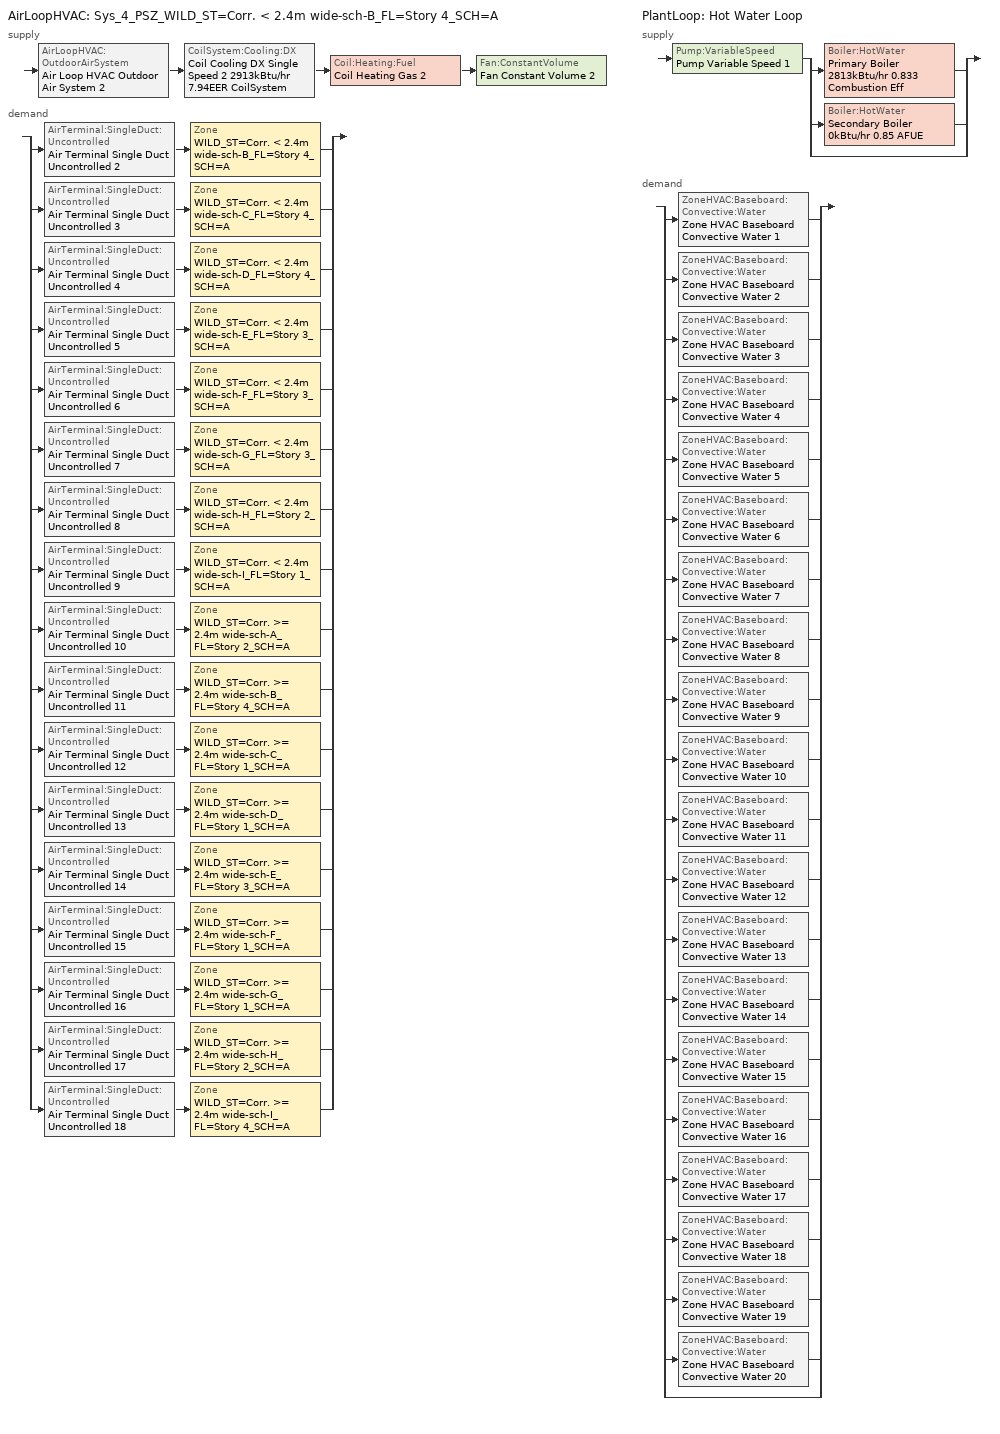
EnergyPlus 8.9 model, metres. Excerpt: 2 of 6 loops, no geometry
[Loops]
AirLoopHVAC 'Sys_4_PSZ_WILD_ST=Corr. < 2.4m wide-sch-B_FL=Story 4_SCH=A'
 supply: AirLoopHVAC:OutdoorAirSystem 'Air Loop HVAC Outdoor Air System 2' > CoilSystem:Cooling:DX 'Coil Cooling DX Single Speed 2 2913kBtu/hr 7.94EER CoilSystem' > Coil:Heating:Fuel 'Coil Heating Gas 2' > Fan:ConstantVolume 'Fan Constant Volume 2'
 demand: split
  | AirTerminal:SingleDuct:Uncontrolled 'Air Terminal Single Duct Uncontrolled 2' > Zone 'WILD_ST=Corr. < 2.4m wide-sch-B_FL=Story 4_SCH=A'
  | AirTerminal:SingleDuct:Uncontrolled 'Air Terminal Single Duct Uncontrolled 3' > Zone 'WILD_ST=Corr. < 2.4m wide-sch-C_FL=Story 4_SCH=A'
  | AirTerminal:SingleDuct:Uncontrolled 'Air Terminal Single Duct Uncontrolled 4' > Zone 'WILD_ST=Corr. < 2.4m wide-sch-D_FL=Story 4_SCH=A'
  | AirTerminal:SingleDuct:Uncontrolled 'Air Terminal Single Duct Uncontrolled 5' > Zone 'WILD_ST=Corr. < 2.4m wide-sch-E_FL=Story 3_SCH=A'
  | AirTerminal:SingleDuct:Uncontrolled 'Air Terminal Single Duct Uncontrolled 6' > Zone 'WILD_ST=Corr. < 2.4m wide-sch-F_FL=Story 3_SCH=A'
  | AirTerminal:SingleDuct:Uncontrolled 'Air Terminal Single Duct Uncontrolled 7' > Zone 'WILD_ST=Corr. < 2.4m wide-sch-G_FL=Story 3_SCH=A'
  | AirTerminal:SingleDuct:Uncontrolled 'Air Terminal Single Duct Uncontrolled 8' > Zone 'WILD_ST=Corr. < 2.4m wide-sch-H_FL=Story 2_SCH=A'
  | AirTerminal:SingleDuct:Uncontrolled 'Air Terminal Single Duct Uncontrolled 9' > Zone 'WILD_ST=Corr. < 2.4m wide-sch-I_FL=Story 1_SCH=A'
  | AirTerminal:SingleDuct:Uncontrolled 'Air Terminal Single Duct Uncontrolled 10' > Zone 'WILD_ST=Corr. >= 2.4m wide-sch-A_FL=Story 2_SCH=A'
  | AirTerminal:SingleDuct:Uncontrolled 'Air Terminal Single Duct Uncontrolled 11' > Zone 'WILD_ST=Corr. >= 2.4m wide-sch-B_FL=Story 4_SCH=A'
  | AirTerminal:SingleDuct:Uncontrolled 'Air Terminal Single Duct Uncontrolled 12' > Zone 'WILD_ST=Corr. >= 2.4m wide-sch-C_FL=Story 1_SCH=A'
  | AirTerminal:SingleDuct:Uncontrolled 'Air Terminal Single Duct Uncontrolled 13' > Zone 'WILD_ST=Corr. >= 2.4m wide-sch-D_FL=Story 1_SCH=A'
  | AirTerminal:SingleDuct:Uncontrolled 'Air Terminal Single Duct Uncontrolled 14' > Zone 'WILD_ST=Corr. >= 2.4m wide-sch-E_FL=Story 3_SCH=A'
  | AirTerminal:SingleDuct:Uncontrolled 'Air Terminal Single Duct Uncontrolled 15' > Zone 'WILD_ST=Corr. >= 2.4m wide-sch-F_FL=Story 1_SCH=A'
  | AirTerminal:SingleDuct:Uncontrolled 'Air Terminal Single Duct Uncontrolled 16' > Zone 'WILD_ST=Corr. >= 2.4m wide-sch-G_FL=Story 1_SCH=A'
  | AirTerminal:SingleDuct:Uncontrolled 'Air Terminal Single Duct Uncontrolled 17' > Zone 'WILD_ST=Corr. >= 2.4m wide-sch-H_FL=Story 2_SCH=A'
  | AirTerminal:SingleDuct:Uncontrolled 'Air Terminal Single Duct Uncontrolled 18' > Zone 'WILD_ST=Corr. >= 2.4m wide-sch-I_FL=Story 4_SCH=A'
PlantLoop 'Hot Water Loop'
 supply: Pump:VariableSpeed 'Pump Variable Speed 1' > split
  | Boiler:HotWater 'Primary Boiler 2813kBtu/hr 0.833 Combustion Eff'
  | Boiler:HotWater 'Secondary Boiler 0kBtu/hr 0.85 AFUE'
  | bypass
 demand: split
  | ZoneHVAC:Baseboard:Convective:Water 'Zone HVAC Baseboard Convective Water 1'
  | ZoneHVAC:Baseboard:Convective:Water 'Zone HVAC Baseboard Convective Water 2'
  | ZoneHVAC:Baseboard:Convective:Water 'Zone HVAC Baseboard Convective Water 3'
  | ZoneHVAC:Baseboard:Convective:Water 'Zone HVAC Baseboard Convective Water 4'
  | ZoneHVAC:Baseboard:Convective:Water 'Zone HVAC Baseboard Convective Water 5'
  | ZoneHVAC:Baseboard:Convective:Water 'Zone HVAC Baseboard Convective Water 6'
  | ZoneHVAC:Baseboard:Convective:Water 'Zone HVAC Baseboard Convective Water 7'
  | ZoneHVAC:Baseboard:Convective:Water 'Zone HVAC Baseboard Convective Water 8'
  | ZoneHVAC:Baseboard:Convective:Water 'Zone HVAC Baseboard Convective Water 9'
  | ZoneHVAC:Baseboard:Convective:Water 'Zone HVAC Baseboard Convective Water 10'
  | ZoneHVAC:Baseboard:Convective:Water 'Zone HVAC Baseboard Convective Water 11'
  | ZoneHVAC:Baseboard:Convective:Water 'Zone HVAC Baseboard Convective Water 12'
  | ZoneHVAC:Baseboard:Convective:Water 'Zone HVAC Baseboard Convective Water 13'
  | ZoneHVAC:Baseboard:Convective:Water 'Zone HVAC Baseboard Convective Water 14'
  | ZoneHVAC:Baseboard:Convective:Water 'Zone HVAC Baseboard Convective Water 15'
  | ZoneHVAC:Baseboard:Convective:Water 'Zone HVAC Baseboard Convective Water 16'
  | ZoneHVAC:Baseboard:Convective:Water 'Zone HVAC Baseboard Convective Water 17'
  | ZoneHVAC:Baseboard:Convective:Water 'Zone HVAC Baseboard Convective Water 18'
  | ZoneHVAC:Baseboard:Convective:Water 'Zone HVAC Baseboard Convective Water 19'
  | ZoneHVAC:Baseboard:Convective:Water 'Zone HVAC Baseboard Convective Water 20'
  | bypass
[ZoneControl:Thermostat] Control Object Type 1=ThermostatSetpoint:DualSetpoint
Name | Zone or ZoneList | Control Type Schedule | Control Name 1
WILD_ST=Corr. < 2.4m wide-sch-B_FL=Story 4_SCH=A Thermostat | WILD_ST=Corr. < 2.4m wide-sch-B_FL=Story 4_SCH=A | WILD_ST=Corr. < 2.4m wide-sch-B_FL=Story 4_SCH=A Thermostat Schedule | Space Function Corr. < 2.4m wide-sch-A Thermostat 1
WILD_ST=Corr. < 2.4m wide-sch-C_FL=Story 4_SCH=A Thermostat | WILD_ST=Corr. < 2.4m wide-sch-C_FL=Story 4_SCH=A | WILD_ST=Corr. < 2.4m wide-sch-C_FL=Story 4_SCH=A Thermostat Schedule | Space Function Corr. < 2.4m wide-sch-A Thermostat 2
WILD_ST=Corr. < 2.4m wide-sch-D_FL=Story 4_SCH=A Thermostat | WILD_ST=Corr. < 2.4m wide-sch-D_FL=Story 4_SCH=A | WILD_ST=Corr. < 2.4m wide-sch-D_FL=Story 4_SCH=A Thermostat Schedule | Space Function Corr. < 2.4m wide-sch-A Thermostat 3
WILD_ST=Corr. < 2.4m wide-sch-E_FL=Story 3_SCH=A Thermostat | WILD_ST=Corr. < 2.4m wide-sch-E_FL=Story 3_SCH=A | WILD_ST=Corr. < 2.4m wide-sch-E_FL=Story 3_SCH=A Thermostat Schedule | Space Function Corr. < 2.4m wide-sch-A Thermostat 4
WILD_ST=Corr. < 2.4m wide-sch-F_FL=Story 3_SCH=A Thermostat | WILD_ST=Corr. < 2.4m wide-sch-F_FL=Story 3_SCH=A | WILD_ST=Corr. < 2.4m wide-sch-F_FL=Story 3_SCH=A Thermostat Schedule | Space Function Corr. < 2.4m wide-sch-A Thermostat 5
WILD_ST=Corr. < 2.4m wide-sch-G_FL=Story 3_SCH=A Thermostat | WILD_ST=Corr. < 2.4m wide-sch-G_FL=Story 3_SCH=A | WILD_ST=Corr. < 2.4m wide-sch-G_FL=Story 3_SCH=A Thermostat Schedule | Space Function Corr. < 2.4m wide-sch-A Thermostat 6
WILD_ST=Corr. < 2.4m wide-sch-H_FL=Story 2_SCH=A Thermostat | WILD_ST=Corr. < 2.4m wide-sch-H_FL=Story 2_SCH=A | WILD_ST=Corr. < 2.4m wide-sch-H_FL=Story 2_SCH=A Thermostat Schedule | Space Function Corr. < 2.4m wide-sch-A Thermostat 7
WILD_ST=Corr. < 2.4m wide-sch-I_FL=Story 1_SCH=A Thermostat | WILD_ST=Corr. < 2.4m wide-sch-I_FL=Story 1_SCH=A | WILD_ST=Corr. < 2.4m wide-sch-I_FL=Story 1_SCH=A Thermostat Schedule | Space Function Corr. < 2.4m wide-sch-A Thermostat 8
WILD_ST=Corr. >= 2.4m wide-sch-A_FL=Story 2_SCH=A Thermostat | WILD_ST=Corr. >= 2.4m wide-sch-A_FL=Story 2_SCH=A | WILD_ST=Corr. >= 2.4m wide-sch-A_FL=Story 2_SCH=A Thermostat Schedule | Space Function Corr. >= 2.4m wide-sch-A Thermostat 3
WILD_ST=Corr. >= 2.4m wide-sch-B_FL=Story 4_SCH=A Thermostat | WILD_ST=Corr. >= 2.4m wide-sch-B_FL=Story 4_SCH=A | WILD_ST=Corr. >= 2.4m wide-sch-B_FL=Story 4_SCH=A Thermostat Schedule | Space Function Corr. >= 2.4m wide-sch-A Thermostat 4
WILD_ST=Corr. >= 2.4m wide-sch-C_FL=Story 1_SCH=A Thermostat | WILD_ST=Corr. >= 2.4m wide-sch-C_FL=Story 1_SCH=A | WILD_ST=Corr. >= 2.4m wide-sch-C_FL=Story 1_SCH=A Thermostat Schedule | Space Function Corr. >= 2.4m wide-sch-A Thermostat 5
WILD_ST=Corr. >= 2.4m wide-sch-D_FL=Story 1_SCH=A Thermostat | WILD_ST=Corr. >= 2.4m wide-sch-D_FL=Story 1_SCH=A | WILD_ST=Corr. >= 2.4m wide-sch-D_FL=Story 1_SCH=A Thermostat Schedule | Space Function Corr. >= 2.4m wide-sch-A Thermostat 6
WILD_ST=Corr. >= 2.4m wide-sch-E_FL=Story 3_SCH=A Thermostat | WILD_ST=Corr. >= 2.4m wide-sch-E_FL=Story 3_SCH=A | WILD_ST=Corr. >= 2.4m wide-sch-E_FL=Story 3_SCH=A Thermostat Schedule | Space Function Corr. >= 2.4m wide-sch-A Thermostat 7
WILD_ST=Corr. >= 2.4m wide-sch-F_FL=Story 1_SCH=A Thermostat | WILD_ST=Corr. >= 2.4m wide-sch-F_FL=Story 1_SCH=A | WILD_ST=Corr. >= 2.4m wide-sch-F_FL=Story 1_SCH=A Thermostat Schedule | Space Function Corr. >= 2.4m wide-sch-A Thermostat 8
WILD_ST=Corr. >= 2.4m wide-sch-G_FL=Story 1_SCH=A Thermostat | WILD_ST=Corr. >= 2.4m wide-sch-G_FL=Story 1_SCH=A | WILD_ST=Corr. >= 2.4m wide-sch-G_FL=Story 1_SCH=A Thermostat Schedule | Space Function Corr. >= 2.4m wide-sch-A Thermostat 9
WILD_ST=Corr. >= 2.4m wide-sch-H_FL=Story 2_SCH=A Thermostat | WILD_ST=Corr. >= 2.4m wide-sch-H_FL=Story 2_SCH=A | WILD_ST=Corr. >= 2.4m wide-sch-H_FL=Story 2_SCH=A Thermostat Schedule | Space Function Corr. >= 2.4m wide-sch-A Thermostat 10
WILD_ST=Corr. >= 2.4m wide-sch-I_FL=Story 4_SCH=A Thermostat | WILD_ST=Corr. >= 2.4m wide-sch-I_FL=Story 4_SCH=A | WILD_ST=Corr. >= 2.4m wide-sch-I_FL=Story 4_SCH=A Thermostat Schedule | Space Function Corr. >= 2.4m wide-sch-A Thermostat 11
[ThermostatSetpoint:DualSetpoint] Heating Setpoint Temperature Schedule=NECB-A-Thermostat Setpoint-Heating; Cooling Setpoint Temperature Schedule=NECB-A-Thermostat Setpoint-Cooling
Space Function Corr. < 2.4m wide-sch-A Thermostat 1; Space Function Corr. < 2.4m wide-sch-A Thermostat 2; Space Function Corr. < 2.4m wide-sch-A Thermostat 3; Space Function Corr. < 2.4m wide-sch-A Thermostat 4; Space Function Corr. < 2.4m wide-sch-A Thermostat 5; Space Function Corr. < 2.4m wide-sch-A Thermostat 6; Space Function Corr. < 2.4m wide-sch-A Thermostat 7; Space Function Corr. < 2.4m wide-sch-A Thermostat 8; Space Function Corr. >= 2.4m wide-sch-A Thermostat 3; Space Function Corr. >= 2.4m wide-sch-A Thermostat 4; Space Function Corr. >= 2.4m wide-sch-A Thermostat 5; Space Function Corr. >= 2.4m wide-sch-A Thermostat 6; Space Function Corr. >= 2.4m wide-sch-A Thermostat 7; Space Function Corr. >= 2.4m wide-sch-A Thermostat 8; Space Function Corr. >= 2.4m wide-sch-A Thermostat 9; Space Function Corr. >= 2.4m wide-sch-A Thermostat 10; Space Function Corr. >= 2.4m wide-sch-A Thermostat 11
[AirTerminal:SingleDuct:Uncontrolled] Availability Schedule=Always On Discrete; Maximum Air Flow Rate {m3/s}=AutoSize
Air Terminal Single Duct Uncontrolled 2; Air Terminal Single Duct Uncontrolled 3; Air Terminal Single Duct Uncontrolled 4; Air Terminal Single Duct Uncontrolled 5; Air Terminal Single Duct Uncontrolled 6; Air Terminal Single Duct Uncontrolled 7; Air Terminal Single Duct Uncontrolled 8; Air Terminal Single Duct Uncontrolled 9; Air Terminal Single Duct Uncontrolled 10; Air Terminal Single Duct Uncontrolled 11; Air Terminal Single Duct Uncontrolled 12; Air Terminal Single Duct Uncontrolled 13; Air Terminal Single Duct Uncontrolled 14; Air Terminal Single Duct Uncontrolled 15; Air Terminal Single Duct Uncontrolled 16; Air Terminal Single Duct Uncontrolled 17; Air Terminal Single Duct Uncontrolled 18
[ZoneHVAC:Baseboard:Convective:Water] Availability Schedule=Always On Discrete; Heating Design Capacity Method=HeatingDesignCapacity; Heating Design Capacity {W}=Autosize; Heating Design Capacity Per Floor Area {W/m2}=0; Fraction of Autosized Heating Design Capacity=0.8; U-Factor Times Area Value {W/K}=Autosize; Maximum Water Flow Rate {m3/s}=Autosize; Convergence Tolerance=0.001
Zone HVAC Baseboard Convective Water 19; Zone HVAC Baseboard Convective Water 20; Zone HVAC Baseboard Convective Water 1; Zone HVAC Baseboard Convective Water 2; Zone HVAC Baseboard Convective Water 3; Zone HVAC Baseboard Convective Water 4; Zone HVAC Baseboard Convective Water 5; Zone HVAC Baseboard Convective Water 6; Zone HVAC Baseboard Convective Water 7; Zone HVAC Baseboard Convective Water 8; Zone HVAC Baseboard Convective Water 9; Zone HVAC Baseboard Convective Water 10; Zone HVAC Baseboard Convective Water 11; Zone HVAC Baseboard Convective Water 12; Zone HVAC Baseboard Convective Water 13; Zone HVAC Baseboard Convective Water 14; Zone HVAC Baseboard Convective Water 15; Zone HVAC Baseboard Convective Water 16; Zone HVAC Baseboard Convective Water 17; Zone HVAC Baseboard Convective Water 18
[Zone equipment]
WILD_ST=Corr. < 2.4m wide-sch-B_FL=Story 4_SCH=A: Air Terminal Single Duct Uncontrolled 2, Zone HVAC Baseboard Convective Water 2
WILD_ST=Corr. < 2.4m wide-sch-C_FL=Story 4_SCH=A: Air Terminal Single Duct Uncontrolled 3, Zone HVAC Baseboard Convective Water 3
WILD_ST=Corr. < 2.4m wide-sch-D_FL=Story 4_SCH=A: Air Terminal Single Duct Uncontrolled 4, Zone HVAC Baseboard Convective Water 4
WILD_ST=Corr. < 2.4m wide-sch-E_FL=Story 3_SCH=A: Air Terminal Single Duct Uncontrolled 5, Zone HVAC Baseboard Convective Water 5
WILD_ST=Corr. < 2.4m wide-sch-F_FL=Story 3_SCH=A: Air Terminal Single Duct Uncontrolled 6, Zone HVAC Baseboard Convective Water 6
WILD_ST=Corr. < 2.4m wide-sch-G_FL=Story 3_SCH=A: Air Terminal Single Duct Uncontrolled 7, Zone HVAC Baseboard Convective Water 7
WILD_ST=Corr. < 2.4m wide-sch-H_FL=Story 2_SCH=A: Air Terminal Single Duct Uncontrolled 8, Zone HVAC Baseboard Convective Water 8
WILD_ST=Corr. < 2.4m wide-sch-I_FL=Story 1_SCH=A: Air Terminal Single Duct Uncontrolled 9, Zone HVAC Baseboard Convective Water 9
WILD_ST=Corr. >= 2.4m wide-sch-A_FL=Story 2_SCH=A: Air Terminal Single Duct Uncontrolled 10, Zone HVAC Baseboard Convective Water 10
WILD_ST=Corr. >= 2.4m wide-sch-B_FL=Story 4_SCH=A: Air Terminal Single Duct Uncontrolled 11, Zone HVAC Baseboard Convective Water 11
WILD_ST=Corr. >= 2.4m wide-sch-C_FL=Story 1_SCH=A: Air Terminal Single Duct Uncontrolled 12, Zone HVAC Baseboard Convective Water 12
WILD_ST=Corr. >= 2.4m wide-sch-D_FL=Story 1_SCH=A: Air Terminal Single Duct Uncontrolled 13, Zone HVAC Baseboard Convective Water 13
WILD_ST=Corr. >= 2.4m wide-sch-E_FL=Story 3_SCH=A: Air Terminal Single Duct Uncontrolled 14, Zone HVAC Baseboard Convective Water 14
WILD_ST=Corr. >= 2.4m wide-sch-F_FL=Story 1_SCH=A: Air Terminal Single Duct Uncontrolled 15, Zone HVAC Baseboard Convective Water 15
WILD_ST=Corr. >= 2.4m wide-sch-G_FL=Story 1_SCH=A: Air Terminal Single Duct Uncontrolled 16, Zone HVAC Baseboard Convective Water 16
WILD_ST=Corr. >= 2.4m wide-sch-H_FL=Story 2_SCH=A: Air Terminal Single Duct Uncontrolled 17, Zone HVAC Baseboard Convective Water 17
WILD_ST=Corr. >= 2.4m wide-sch-I_FL=Story 4_SCH=A: Air Terminal Single Duct Uncontrolled 18, Zone HVAC Baseboard Convective Water 18
[Sizing:Zone] Zone Cooling Design Supply Air Temperature Input Method=SupplyAirTemperature; Zone Cooling Design Supply Air Temperature {C}=13; Zone Cooling Design Supply Air Temperature Difference {deltaC}=11.11; Zone Heating Design Supply Air Temperature Input Method=SupplyAirTemperature; Zone Heating Design Supply Air Temperature {C}=43; Zone Heating Design Supply Air Temperature Difference {deltaC}=11.11; Zone Cooling Design Supply Air Humidity Ratio {kgWater/kgDryAir}=0.0085; Zone Heating Design Supply Air Humidity Ratio {kgWater/kgDryAir}=0.008; Zone Heating Sizing Factor=1.3; Zone Cooling Sizing Factor=1.1; Cooling Design Air Flow Method=DesignDay; Cooling Design Air Flow Rate {m3/s}=0; Cooling Minimum Air Flow per Zone Floor Area {m3/s-m2}=0.000762; Cooling Minimum Air Flow {m3/s}=0; Cooling Minimum Air Flow Fraction=0; Heating Design Air Flow Method=DesignDay; Heating Design Air Flow Rate {m3/s}=0; Heating Maximum Air Flow per Zone Floor Area {m3/s-m2}=0.002032; Heating Maximum Air Flow {m3/s}=0.141576; Heating Maximum Air Flow Fraction=0.3; Account for Dedicated Outdoor Air System=No
Name | Design Specification Outdoor Air Object | Design Specification Zone Air Distribution Object
WILD_ST=Corr. < 2.4m wide-sch-B_FL=Story 4_SCH=A | Space Function Corr. < 2.4m wide-sch-A Ventilation | WILD_ST=Corr. < 2.4m wide-sch-B_FL=Story 4_SCH=A Design Spec Zone Air Dist
WILD_ST=Corr. < 2.4m wide-sch-C_FL=Story 4_SCH=A | Space Function Corr. < 2.4m wide-sch-A Ventilation | WILD_ST=Corr. < 2.4m wide-sch-C_FL=Story 4_SCH=A Design Spec Zone Air Dist
WILD_ST=Corr. < 2.4m wide-sch-D_FL=Story 4_SCH=A | Space Function Corr. < 2.4m wide-sch-A Ventilation | WILD_ST=Corr. < 2.4m wide-sch-D_FL=Story 4_SCH=A Design Spec Zone Air Dist
WILD_ST=Corr. < 2.4m wide-sch-E_FL=Story 3_SCH=A | Space Function Corr. < 2.4m wide-sch-A Ventilation | WILD_ST=Corr. < 2.4m wide-sch-E_FL=Story 3_SCH=A Design Spec Zone Air Dist
WILD_ST=Corr. < 2.4m wide-sch-F_FL=Story 3_SCH=A | Space Function Corr. < 2.4m wide-sch-A Ventilation | WILD_ST=Corr. < 2.4m wide-sch-F_FL=Story 3_SCH=A Design Spec Zone Air Dist
WILD_ST=Corr. < 2.4m wide-sch-G_FL=Story 3_SCH=A | Space Function Corr. < 2.4m wide-sch-A Ventilation | WILD_ST=Corr. < 2.4m wide-sch-G_FL=Story 3_SCH=A Design Spec Zone Air Dist
WILD_ST=Corr. < 2.4m wide-sch-H_FL=Story 2_SCH=A | Space Function Corr. < 2.4m wide-sch-A Ventilation | WILD_ST=Corr. < 2.4m wide-sch-H_FL=Story 2_SCH=A Design Spec Zone Air Dist
WILD_ST=Corr. < 2.4m wide-sch-I_FL=Story 1_SCH=A | Space Function Corr. < 2.4m wide-sch-A Ventilation | WILD_ST=Corr. < 2.4m wide-sch-I_FL=Story 1_SCH=A Design Spec Zone Air Dist
WILD_ST=Corr. >= 2.4m wide-sch-A_FL=Story 2_SCH=A | Space Function Corr. >= 2.4m wide-sch-A Ventilation | WILD_ST=Corr. >= 2.4m wide-sch-A_FL=Story 2_SCH=A Design Spec Zone Air Dist
WILD_ST=Corr. >= 2.4m wide-sch-B_FL=Story 4_SCH=A | Space Function Corr. >= 2.4m wide-sch-A Ventilation | WILD_ST=Corr. >= 2.4m wide-sch-B_FL=Story 4_SCH=A Design Spec Zone Air Dist
WILD_ST=Corr. >= 2.4m wide-sch-C_FL=Story 1_SCH=A | Space Function Corr. >= 2.4m wide-sch-A Ventilation | WILD_ST=Corr. >= 2.4m wide-sch-C_FL=Story 1_SCH=A Design Spec Zone Air Dist
WILD_ST=Corr. >= 2.4m wide-sch-D_FL=Story 1_SCH=A | Space Function Corr. >= 2.4m wide-sch-A Ventilation | WILD_ST=Corr. >= 2.4m wide-sch-D_FL=Story 1_SCH=A Design Spec Zone Air Dist
WILD_ST=Corr. >= 2.4m wide-sch-E_FL=Story 3_SCH=A | Space Function Corr. >= 2.4m wide-sch-A Ventilation | WILD_ST=Corr. >= 2.4m wide-sch-E_FL=Story 3_SCH=A Design Spec Zone Air Dist
WILD_ST=Corr. >= 2.4m wide-sch-F_FL=Story 1_SCH=A | Space Function Corr. >= 2.4m wide-sch-A Ventilation | WILD_ST=Corr. >= 2.4m wide-sch-F_FL=Story 1_SCH=A Design Spec Zone Air Dist
WILD_ST=Corr. >= 2.4m wide-sch-G_FL=Story 1_SCH=A | Space Function Corr. >= 2.4m wide-sch-A Ventilation | WILD_ST=Corr. >= 2.4m wide-sch-G_FL=Story 1_SCH=A Design Spec Zone Air Dist
WILD_ST=Corr. >= 2.4m wide-sch-H_FL=Story 2_SCH=A | Space Function Corr. >= 2.4m wide-sch-A Ventilation | WILD_ST=Corr. >= 2.4m wide-sch-H_FL=Story 2_SCH=A Design Spec Zone Air Dist
WILD_ST=Corr. >= 2.4m wide-sch-I_FL=Story 4_SCH=A | Space Function Corr. >= 2.4m wide-sch-A Ventilation | WILD_ST=Corr. >= 2.4m wide-sch-I_FL=Story 4_SCH=A Design Spec Zone Air Dist
[DesignSpecification:ZoneAirDistribution] Zone Air Distribution Effectiveness in Cooling Mode=1; Zone Air Distribution Effectiveness in Heating Mode=1
WILD_ST=Corr. < 2.4m wide-sch-B_FL=Story 4_SCH=A Design Spec Zone Air Dist; WILD_ST=Corr. < 2.4m wide-sch-C_FL=Story 4_SCH=A Design Spec Zone Air Dist; WILD_ST=Corr. < 2.4m wide-sch-D_FL=Story 4_SCH=A Design Spec Zone Air Dist; WILD_ST=Corr. < 2.4m wide-sch-E_FL=Story 3_SCH=A Design Spec Zone Air Dist; WILD_ST=Corr. < 2.4m wide-sch-F_FL=Story 3_SCH=A Design Spec Zone Air Dist; WILD_ST=Corr. < 2.4m wide-sch-G_FL=Story 3_SCH=A Design Spec Zone Air Dist; WILD_ST=Corr. < 2.4m wide-sch-H_FL=Story 2_SCH=A Design Spec Zone Air Dist; WILD_ST=Corr. < 2.4m wide-sch-I_FL=Story 1_SCH=A Design Spec Zone Air Dist; WILD_ST=Corr. >= 2.4m wide-sch-A_FL=Story 2_SCH=A Design Spec Zone Air Dist; WILD_ST=Corr. >= 2.4m wide-sch-B_FL=Story 4_SCH=A Design Spec Zone Air Dist; WILD_ST=Corr. >= 2.4m wide-sch-C_FL=Story 1_SCH=A Design Spec Zone Air Dist; WILD_ST=Corr. >= 2.4m wide-sch-D_FL=Story 1_SCH=A Design Spec Zone Air Dist; WILD_ST=Corr. >= 2.4m wide-sch-E_FL=Story 3_SCH=A Design Spec Zone Air Dist; WILD_ST=Corr. >= 2.4m wide-sch-F_FL=Story 1_SCH=A Design Spec Zone Air Dist; WILD_ST=Corr. >= 2.4m wide-sch-G_FL=Story 1_SCH=A Design Spec Zone Air Dist; WILD_ST=Corr. >= 2.4m wide-sch-H_FL=Story 2_SCH=A Design Spec Zone Air Dist; WILD_ST=Corr. >= 2.4m wide-sch-I_FL=Story 4_SCH=A Design Spec Zone Air Dist
[Controller:MechanicalVentilation]
Controller Mechanical Ventilation 2: Availability Schedule=Sys_4_PSZ_WILD_ST=Corr. < 2.4m wide-sch-B_FL=Story 4_SCH=A Occ Sch; Demand Controlled Ventilation=No; System Outdoor Air Method=ZoneSum; Zone Name 1=WILD_ST=Corr. < 2.4m wide-sch-B_FL=Story 4_SCH=A; Design Specification Outdoor Air Object Name 1=Space Function Corr. < 2.4m wide-sch-A Ventilation; Design Specification Zone Air Distribution Object Name 1=WILD_ST=Corr. < 2.4m wide-sch-B_FL=Story 4_SCH=A Design Spec Zone Air Dist; Zone Name 2=WILD_ST=Corr. < 2.4m wide-sch-C_FL=Story 4_SCH=A; Design Specification Outdoor Air Object Name 2=Space Function Corr. < 2.4m wide-sch-A Ventilation; Design Specification Zone Air Distribution Object Name 2=WILD_ST=Corr. < 2.4m wide-sch-C_FL=Story 4_SCH=A Design Spec Zone Air Dist; Zone Name 3=WILD_ST=Corr. < 2.4m wide-sch-D_FL=Story 4_SCH=A; Design Specification Outdoor Air Object Name 3=Space Function Corr. < 2.4m wide-sch-A Ventilation; Design Specification Zone Air Distribution Object Name 3=WILD_ST=Corr. < 2.4m wide-sch-D_FL=Story 4_SCH=A Design Spec Zone Air Dist; Zone Name 4=WILD_ST=Corr. < 2.4m wide-sch-E_FL=Story 3_SCH=A; Design Specification Outdoor Air Object Name 4=Space Function Corr. < 2.4m wide-sch-A Ventilation; Design Specification Zone Air Distribution Object Name 4=WILD_ST=Corr. < 2.4m wide-sch-E_FL=Story 3_SCH=A Design Spec Zone Air Dist; Zone Name 5=WILD_ST=Corr. < 2.4m wide-sch-F_FL=Story 3_SCH=A; Design Specification Outdoor Air Object Name 5=Space Function Corr. < 2.4m wide-sch-A Ventilation; Design Specification Zone Air Distribution Object Name 5=WILD_ST=Corr. < 2.4m wide-sch-F_FL=Story 3_SCH=A Design Spec Zone Air Dist; Zone Name 6=WILD_ST=Corr. < 2.4m wide-sch-G_FL=Story 3_SCH=A; Design Specification Outdoor Air Object Name 6=Space Function Corr. < 2.4m wide-sch-A Ventilation; Design Specification Zone Air Distribution Object Name 6=WILD_ST=Corr. < 2.4m wide-sch-G_FL=Story 3_SCH=A Design Spec Zone Air Dist; Zone Name 7=WILD_ST=Corr. < 2.4m wide-sch-H_FL=Story 2_SCH=A; Design Specification Outdoor Air Object Name 7=Space Function Corr. < 2.4m wide-sch-A Ventilation; Design Specification Zone Air Distribution Object Name 7=WILD_ST=Corr. < 2.4m wide-sch-H_FL=Story 2_SCH=A Design Spec Zone Air Dist; Zone Name 8=WILD_ST=Corr. < 2.4m wide-sch-I_FL=Story 1_SCH=A; Design Specification Outdoor Air Object Name 8=Space Function Corr. < 2.4m wide-sch-A Ventilation; Design Specification Zone Air Distribution Object Name 8=WILD_ST=Corr. < 2.4m wide-sch-I_FL=Story 1_SCH=A Design Spec Zone Air Dist; Zone Name 9=WILD_ST=Corr. >= 2.4m wide-sch-A_FL=Story 2_SCH=A; Design Specification Outdoor Air Object Name 9=Space Function Corr. >= 2.4m wide-sch-A Ventilation; Design Specification Zone Air Distribution Object Name 9=WILD_ST=Corr. >= 2.4m wide-sch-A_FL=Story 2_SCH=A Design Spec Zone Air Dist; Zone Name 10=WILD_ST=Corr. >= 2.4m wide-sch-B_FL=Story 4_SCH=A; Design Specification Outdoor Air Object Name 10=Space Function Corr. >= 2.4m wide-sch-A Ventilation; Design Specification Zone Air Distribution Object Name 10=WILD_ST=Corr. >= 2.4m wide-sch-B_FL=Story 4_SCH=A Design Spec Zone Air Dist; Zone Name 11=WILD_ST=Corr. >= 2.4m wide-sch-C_FL=Story 1_SCH=A; Design Specification Outdoor Air Object Name 11=Space Function Corr. >= 2.4m wide-sch-A Ventilation; Design Specification Zone Air Distribution Object Name 11=WILD_ST=Corr. >= 2.4m wide-sch-C_FL=Story 1_SCH=A Design Spec Zone Air Dist; Zone Name 12=WILD_ST=Corr. >= 2.4m wide-sch-D_FL=Story 1_SCH=A; Design Specification Outdoor Air Object Name 12=Space Function Corr. >= 2.4m wide-sch-A Ventilation; Design Specification Zone Air Distribution Object Name 12=WILD_ST=Corr. >= 2.4m wide-sch-D_FL=Story 1_SCH=A Design Spec Zone Air Dist; Zone Name 13=WILD_ST=Corr. >= 2.4m wide-sch-E_FL=Story 3_SCH=A; Design Specification Outdoor Air Object Name 13=Space Function Corr. >= 2.4m wide-sch-A Ventilation; Design Specification Zone Air Distribution Object Name 13=WILD_ST=Corr. >= 2.4m wide-sch-E_FL=Story 3_SCH=A Design Spec Zone Air Dist; Zone Name 14=WILD_ST=Corr. >= 2.4m wide-sch-F_FL=Story 1_SCH=A; Design Specification Outdoor Air Object Name 14=Space Function Corr. >= 2.4m wide-sch-A Ventilation; Design Specification Zone Air Distribution Object Name 14=WILD_ST=Corr. >= 2.4m wide-sch-F_FL=Story 1_SCH=A Design Spec Zone Air Dist; Zone Name 15=WILD_ST=Corr. >= 2.4m wide-sch-G_FL=Story 1_SCH=A; Design Specification Outdoor Air Object Name 15=Space Function Corr. >= 2.4m wide-sch-A Ventilation; Design Specification Zone Air Distribution Object Name 15=WILD_ST=Corr. >= 2.4m wide-sch-G_FL=Story 1_SCH=A Design Spec Zone Air Dist; Zone Name 16=WILD_ST=Corr. >= 2.4m wide-sch-H_FL=Story 2_SCH=A; Design Specification Outdoor Air Object Name 16=Space Function Corr. >= 2.4m wide-sch-A Ventilation; Design Specification Zone Air Distribution Object Name 16=WILD_ST=Corr. >= 2.4m wide-sch-H_FL=Story 2_SCH=A Design Spec Zone Air Dist; Zone Name 17=WILD_ST=Corr. >= 2.4m wide-sch-I_FL=Story 4_SCH=A; Design Specification Outdoor Air Object Name 17=Space Function Corr. >= 2.4m wide-sch-A Ventilation; Design Specification Zone Air Distribution Object Name 17=WILD_ST=Corr. >= 2.4m wide-sch-I_FL=Story 4_SCH=A Design Spec Zone Air Dist
[DesignSpecification:OutdoorAir] Outdoor Air Method=Sum; Outdoor Air Flow per Person {m3/s-person}=0; Outdoor Air Flow per Zone Floor Area {m3/s-m2}=0.0003048; Outdoor Air Flow per Zone {m3/s}=0; Outdoor Air Flow Air Changes per Hour {1/hr}=0
Space Function Corr. < 2.4m wide-sch-A Ventilation; Space Function Corr. >= 2.4m wide-sch-A Ventilation
[AirLoopHVAC]
Sys_4_PSZ_WILD_ST=Corr. < 2.4m wide-sch-B_FL=Story 4_SCH=A: Design Supply Air Flow Rate {m3/s}=AutoSize
[Sizing:System]
Sys_4_PSZ_WILD_ST=Corr. < 2.4m wide-sch-B_FL=Story 4_SCH=A: Type of Load to Size On=Sensible; Design Outdoor Air Flow Rate {m3/s}=Autosize; Central Heating Maximum System Air Flow Ratio=1; Preheat Design Temperature {C}=7; Preheat Design Humidity Ratio {kgWater/kgDryAir}=0.008; Precool Design Temperature {C}=13; Precool Design Humidity Ratio {kgWater/kgDryAir}=0.008; Central Cooling Design Supply Air Temperature {C}=13; Central Heating Design Supply Air Temperature {C}=43; Type of Zone Sum to Use=NonCoincident; 100% Outdoor Air in Cooling=No; 100% Outdoor Air in Heating=No; Central Cooling Design Supply Air Humidity Ratio {kgWater/kgDryAir}=0.0085; Central Heating Design Supply Air Humidity Ratio {kgWater/kgDryAir}=0.008; Cooling Supply Air Flow Rate Method=DesignDay; Cooling Supply Air Flow Rate {m3/s}=0; Cooling Supply Air Flow Rate Per Floor Area {m3/s-m2}=0.00996765; Cooling Fraction of Autosized Cooling Supply Air Flow Rate=1; Cooling Supply Air Flow Rate Per Unit Cooling Capacity {m3/s-W}=3.94755e-05; Heating Supply Air Flow Rate Method=DesignDay; Heating Supply Air Flow Rate {m3/s}=0; Heating Supply Air Flow Rate Per Floor Area {m3/s-m2}=0.00996765; Heating Fraction of Autosized Heating Supply Air Flow Rate=1; Heating Fraction of Autosized Cooling Supply Air Flow Rate=1; Heating Supply Air Flow Rate Per Unit Heating Capacity {m3/s-W}=3.15882e-05; System Outdoor Air Method=ZoneSum; Zone Maximum Outdoor Air Fraction=1; Cooling Design Capacity Method=CoolingDesignCapacity; Cooling Design Capacity {W}=Autosize; Cooling Design Capacity Per Floor Area {W/m2}=234.7; Fraction of Autosized Cooling Design Capacity=1; Heating Design Capacity Method=HeatingDesignCapacity; Heating Design Capacity {W}=Autosize; Heating Design Capacity Per Floor Area {W/m2}=157; Fraction of Autosized Heating Design Capacity=1; Central Cooling Capacity Control Method=OnOff
[Controller:OutdoorAir]
Controller Outdoor Air 2: Minimum Outdoor Air Flow Rate {m3/s}=Autosize; Maximum Outdoor Air Flow Rate {m3/s}=Autosize; Economizer Control Type=DifferentialEnthalpy; Economizer Control Action Type=ModulateFlow; Lockout Type=NoLockout; Minimum Limit Type=FixedMinimum; Minimum Outdoor Air Schedule=Sys_4_PSZ_WILD_ST=Corr. < 2.4m wide-sch-B_FL=Story 4_SCH=A Occ Sch; Mechanical Ventilation Controller=Controller Mechanical Ventilation 2; High Humidity Control=No; Control High Indoor Humidity Based on Outdoor Humidity Ratio=Yes; Heat Recovery Bypass Control Type=BypassWhenOAFlowGreaterThanMinimum
[SetpointManager:MixedAir] Control Variable=Temperature
Node 53 OS Default SPM; Node 51 OS Default SPM; Node 50 OS Default SPM
[CoilSystem:Cooling:DX]
Coil Cooling DX Single Speed 2 2913kBtu/hr 7.94EER CoilSystem: Availability Schedule=Always On Discrete; Cooling Coil=Coil Cooling DX Single Speed 2 2913kBtu/hr 7.94EER
[Coil:Cooling:DX:SingleSpeed]
Coil Cooling DX Single Speed 2 2913kBtu/hr 7.94EER: Availability Schedule=Always On Discrete; Gross Rated Total Cooling Capacity {W}=Autosize; Gross Rated Sensible Heat Ratio=Autosize; Gross Rated Cooling COP {W/W}=4.49708; Rated Air Flow Rate {m3/s}=Autosize; Rated Evaporator Fan Power Per Volume Flow Rate {W/(m3/s)}=773.3; Total Cooling Capacity Function of Temperature Curve=DXCOOL-NECB2011-REF-CAPFT; Total Cooling Capacity Function of Flow Fraction Curve=DXCOOL-NECB2011-REF-CAPFFLOW; Energy Input Ratio Function of Temperature Curve=DXCOOL-NECB2011-REF-COOLEIRFT; Energy Input Ratio Function of Flow Fraction Curve=DXCOOL-NECB2011-REF-COOLEIRFFLOW; Part Load Fraction Correlation Curve=DXCOOL-NECB2011-REF-COOLPLFFPLR; Condenser Type=AirCooled; Evaporative Condenser Effectiveness=0; Evaporative Condenser Air Flow Rate {m3/s}=Autosize; Evaporative Condenser Pump Rated Power Consumption {W}=Autosize; Crankcase Heater Capacity {W}=0; Maximum Outdoor Dry-Bulb Temperature for Crankcase Heater Operation {C}=0; Basin Heater Capacity {W/K}=0; Basin Heater Setpoint Temperature {C}=10
[Coil:Heating:Fuel]
Coil Heating Gas 2: Availability Schedule=Always On Discrete; Fuel Type=NaturalGas; Burner Efficiency=0.81; Nominal Capacity {W}=AutoSize; Parasitic Electric Load {W}=0; Part Load Fraction Correlation Curve=FURNACE-EFFPLR-NECB2011; Parasitic Fuel Load {W}=0
[Fan:ConstantVolume]
Fan Constant Volume 2: Availability Schedule=Sys_4_PSZ_WILD_ST=Corr. < 2.4m wide-sch-B_FL=Story 4_SCH=A Occ Sch; Fan Total Efficiency=0.39975; Pressure Rise {Pa}=640; Maximum Flow Rate {m3/s}=AutoSize; Motor Efficiency=0.615; Motor In Airstream Fraction=1
[SetpointManager:SingleZone:Reheat]
Setpoint Manager Single Zone Reheat 2: Control Variable=Temperature; Minimum Supply Air Temperature {C}=13; Maximum Supply Air Temperature {C}=43; Control Zone=WILD_ST=Corr. < 2.4m wide-sch-B_FL=Story 4_SCH=A
[HeatExchanger:AirToAir:SensibleAndLatent]
Sys_4_PSZ_WILD_ST=Corr. < 2.4m wide-sch-B_FL=Story 4_SCH=A ERV: Availability Schedule=Always On Discrete; Nominal Supply Air Flow Rate {m3/s}=Autosize; Sensible Effectiveness at 100% Heating Air Flow=0.5; Latent Effectiveness at 100% Heating Air Flow=0.5; Sensible Effectiveness at 75% Heating Air Flow=0.5; Latent Effectiveness at 75% Heating Air Flow=0.5; Sensible Effectiveness at 100% Cooling Air Flow=0.5; Latent Effectiveness at 100% Cooling Air Flow=0.5; Sensible Effectiveness at 75% Cooling Air Flow=0.5; Latent Effectiveness at 75% Cooling Air Flow=0.5; Nominal Electric Power {W}=7430.92; Supply Air Outlet Temperature Control=Yes; Heat Exchanger Type=Rotary; Frost Control Type=ExhaustOnly; Threshold Temperature {C}=-23.3; Initial Defrost Time Fraction=0.167; Rate of Defrost Time Fraction Increase {1/K}=1.44; Economizer Lockout=Yes
[SetpointManager:OutdoorAirPretreat]
Setpoint Manager Outdoor Air Pretreat 3: Control Variable=Temperature; Minimum Setpoint Temperature {C}=-99; Maximum Setpoint Temperature {C}=99; Minimum Setpoint Humidity Ratio {kgWater/kgDryAir}=1e-05; Maximum Setpoint Humidity Ratio {kgWater/kgDryAir}=1
[PlantLoop]
Hot Water Loop: Fluid Type=Water; Plant Equipment Operation Scheme=Hot Water Loop Operation Schemes; Maximum Loop Temperature {C}=100; Minimum Loop Temperature {C}=0; Maximum Loop Flow Rate {m3/s}=Autosize; Minimum Loop Flow Rate {m3/s}=0; Plant Loop Volume {m3}=Autocalculate; Load Distribution Scheme=Optimal; Plant Loop Demand Calculation Scheme=SingleSetpoint
[Sizing:Plant]
Hot Water Loop: Loop Type=Heating; Design Loop Exit Temperature {C}=82; Loop Design Temperature Difference {deltaC}=16; Sizing Option=NonCoincident; Zone Timesteps in Averaging Window=1; Coincident Sizing Factor Mode=None
[Pump:VariableSpeed]
Pump Variable Speed 1: Design Maximum Flow Rate {m3/s}=Autosize; Design Pump Head {Pa}=179352; Design Power Consumption {W}=Autosize; Motor Efficiency=0.895; Fraction of Motor Inefficiencies to Fluid Stream=0; Coefficient 1 of the Part Load Performance Curve=0; Coefficient 2 of the Part Load Performance Curve=1; Coefficient 3 of the Part Load Performance Curve=0; Coefficient 4 of the Part Load Performance Curve=0; Design Minimum Flow Rate {m3/s}=0; Pump Control Type=Intermittent; Skin Loss Radiative Fraction=0.5; Design Power Sizing Method=PowerPerFlowPerPressure; Design Electric Power per Unit Flow Rate {W/(m3/s)}=348701.1; Design Shaft Power per Unit Flow Rate per Unit Head=1.28205; Design Minimum Flow Rate Fraction=0
[Boiler:HotWater] Fuel Type=NaturalGas; Design Water Outlet Temperature {C}=82; Design Water Flow Rate {m3/s}=Autosize; Maximum Part Load Ratio=1; Optimum Part Load Ratio=1; Water Outlet Upper Temperature Limit {C}=99; Parasitic Electric Load {W}=0; Sizing Factor=1
Name | Nominal Capacity {W} | Nominal Thermal Efficiency | Minimum Part Load Ratio | Boiler Flow Mode
Primary Boiler 2813kBtu/hr 0.833 Combustion Eff | 824372 | 0.826 | 0.25 | LeavingSetpointModulated
Secondary Boiler 0kBtu/hr 0.85 AFUE | 0.001 | 0.85 | 0 | ConstantFlow
[SetpointManager:OutdoorAirReset]
Setpoint Manager Outdoor Air Reset 1: Control Variable=Temperature; Setpoint at Outdoor Low Temperature {C}=82; Outdoor Low Temperature {C}=-16; Setpoint at Outdoor High Temperature {C}=60; Outdoor High Temperature {C}=0
[PlantEquipmentOperationSchemes]
Hot Water Loop Operation Schemes: Control Scheme Object Type 1=PlantEquipmentOperation:HeatingLoad; Control Scheme Name 1=Hot Water Loop Heating Operation Scheme; Control Scheme Schedule Name 1=Always On Discrete
[PlantEquipmentOperation:HeatingLoad]
Hot Water Loop Heating Operation Scheme: Load Range Lower Limit 1 {W}=0; Load Range Upper Limit 1 {W}=1000000000; Range Equipment List Name 1=Hot Water Loop Heating Equipment List
[PlantEquipmentList]
Hot Water Loop Heating Equipment List: Boiler:HotWater, Primary Boiler 2813kBtu/hr 0.833 Combustion Eff, Boiler:HotWater, Secondary Boiler 0kBtu/hr 0.85 AFUE
[Schedule:Compact]
WILD_ST=Corr. < 2.4m wide-sch-B_FL=Story 4_SCH=A Thermostat Schedule; WILD_ST=Corr. < 2.4m wide-sch-C_FL=Story 4_SCH=A Thermostat Schedule; WILD_ST=Corr. < 2.4m wide-sch-D_FL=Story 4_SCH=A Thermostat Schedule; WILD_ST=Corr. < 2.4m wide-sch-E_FL=Story 3_SCH=A Thermostat Schedule; WILD_ST=Corr. < 2.4m wide-sch-F_FL=Story 3_SCH=A Thermostat Schedule; WILD_ST=Corr. < 2.4m wide-sch-G_FL=Story 3_SCH=A Thermostat Schedule; WILD_ST=Corr. < 2.4m wide-sch-H_FL=Story 2_SCH=A Thermostat Schedule; WILD_ST=Corr. < 2.4m wide-sch-I_FL=Story 1_SCH=A Thermostat Schedule; WILD_ST=Corr. >= 2.4m wide-sch-A_FL=Story 2_SCH=A Thermostat Schedule; WILD_ST=Corr. >= 2.4m wide-sch-B_FL=Story 4_SCH=A Thermostat Schedule; WILD_ST=Corr. >= 2.4m wide-sch-C_FL=Story 1_SCH=A Thermostat Schedule; WILD_ST=Corr. >= 2.4m wide-sch-D_FL=Story 1_SCH=A Thermostat Schedule; WILD_ST=Corr. >= 2.4m wide-sch-E_FL=Story 3_SCH=A Thermostat Schedule; WILD_ST=Corr. >= 2.4m wide-sch-F_FL=Story 1_SCH=A Thermostat Schedule; WILD_ST=Corr. >= 2.4m wide-sch-G_FL=Story 1_SCH=A Thermostat Schedule; WILD_ST=Corr. >= 2.4m wide-sch-H_FL=Story 2_SCH=A Thermostat Schedule; WILD_ST=Corr. >= 2.4m wide-sch-I_FL=Story 4_SCH=A Thermostat Schedule: Through: 12/31, For: AllDays, Until: 24:00, 4
[Schedule:Day:Interval]
NECB-A-Thermostat Setpoint-Heating Sun|Hol Day; NECB-A-Thermostat Setpoint-Heating Sat Day: No, 24:00, 18
NECB-A-Thermostat Setpoint-Heating Default|Wkdy Day; NECB-A-Thermostat Setpoint-Heating Default: No, 06:00, 18, 07:00, 20, 21:00, 22, 24:00, 18
NECB-A-Thermostat Setpoint-Cooling Sun|Hol Day; NECB-A-Thermostat Setpoint-Cooling Sat Day: No, 24:00, 35
NECB-A-Thermostat Setpoint-Cooling Default|Wkdy Day; NECB-A-Thermostat Setpoint-Cooling Default: No, 06:00, 35, 21:00, 24, 24:00, 35
Sys_4_PSZ_WILD_ST=Corr. < 2.4m wide-sch-B_FL=Story 4_SCH=A Occ Sch Sunday; Sys_4_PSZ_WILD_ST=Corr. < 2.4m wide-sch-B_FL=Story 4_SCH=A Occ Sch Saturday: No, 24:00, 0
Sys_4_PSZ_WILD_ST=Corr. < 2.4m wide-sch-B_FL=Story 4_SCH=A Occ Sch Monday; Sys_4_PSZ_WILD_ST=Corr. < 2.4m wide-sch-B_FL=Story 4_SCH=A Occ Sch Tuesday; Sys_4_PSZ_WILD_ST=Corr. < 2.4m wide-sch-B_FL=Story 4_SCH=A Occ Sch Wednesday; Sys_4_PSZ_WILD_ST=Corr. < 2.4m wide-sch-B_FL=Story 4_SCH=A Occ Sch Thursday; Sys_4_PSZ_WILD_ST=Corr. < 2.4m wide-sch-B_FL=Story 4_SCH=A Occ Sch Friday: No, 08:00, 0, 19:00, 1, 24:00, 0
Sys_4_PSZ_WILD_ST=Corr. < 2.4m wide-sch-B_FL=Story 4_SCH=A Occ Sch Default; Sys_4_PSZ_WILD_ST=Corr. < 2.4m wide-sch-B_FL=Story 4_SCH=A Occ Sch Summer Design Day; Sys_4_PSZ_WILD_ST=Corr. < 2.4m wide-sch-B_FL=Story 4_SCH=A Occ Sch Winter Design Day: No, 24:00, 1
[Schedule:Week:Daily]
NECB-A-Thermostat Setpoint-Heating Week Rule - Jan1-Dec31: NECB-A-Thermostat Setpoint-Heating Sun|Hol Day, NECB-A-Thermostat Setpoint-Heating Default|Wkdy Day, NECB-A-Thermostat Setpoint-Heating Default|Wkdy Day, NECB-A-Thermostat Setpoint-Heating Default|Wkdy Day, NECB-A-Thermostat Setpoint-Heating Default|Wkdy Day, NECB-A-Thermostat Setpoint-Heating Default|Wkdy Day, NECB-A-Thermostat Setpoint-Heating Sat Day, NECB-A-Thermostat Setpoint-Heating Default, NECB-A-Thermostat Setpoint-Heating Default, NECB-A-Thermostat Setpoint-Heating Default, NECB-A-Thermostat Setpoint-Heating Default, NECB-A-Thermostat Setpoint-Heating Default
NECB-A-Thermostat Setpoint-Cooling Week Rule - Jan1-Dec31: NECB-A-Thermostat Setpoint-Cooling Sun|Hol Day, NECB-A-Thermostat Setpoint-Cooling Default|Wkdy Day, NECB-A-Thermostat Setpoint-Cooling Default|Wkdy Day, NECB-A-Thermostat Setpoint-Cooling Default|Wkdy Day, NECB-A-Thermostat Setpoint-Cooling Default|Wkdy Day, NECB-A-Thermostat Setpoint-Cooling Default|Wkdy Day, NECB-A-Thermostat Setpoint-Cooling Sat Day, NECB-A-Thermostat Setpoint-Cooling Default, NECB-A-Thermostat Setpoint-Cooling Default, NECB-A-Thermostat Setpoint-Cooling Default, NECB-A-Thermostat Setpoint-Cooling Default, NECB-A-Thermostat Setpoint-Cooling Default
Sys_4_PSZ_WILD_ST=Corr. < 2.4m wide-sch-B_FL=Story 4_SCH=A Occ Sch Week Rule - Jan1-Dec31: Sys_4_PSZ_WILD_ST=Corr. < 2.4m wide-sch-B_FL=Story 4_SCH=A Occ Sch Sunday, Sys_4_PSZ_WILD_ST=Corr. < 2.4m wide-sch-B_FL=Story 4_SCH=A Occ Sch Monday, Sys_4_PSZ_WILD_ST=Corr. < 2.4m wide-sch-B_FL=Story 4_SCH=A Occ Sch Tuesday, Sys_4_PSZ_WILD_ST=Corr. < 2.4m wide-sch-B_FL=Story 4_SCH=A Occ Sch Wednesday, Sys_4_PSZ_WILD_ST=Corr. < 2.4m wide-sch-B_FL=Story 4_SCH=A Occ Sch Thursday, Sys_4_PSZ_WILD_ST=Corr. < 2.4m wide-sch-B_FL=Story 4_SCH=A Occ Sch Friday, Sys_4_PSZ_WILD_ST=Corr. < 2.4m wide-sch-B_FL=Story 4_SCH=A Occ Sch Saturday, Sys_4_PSZ_WILD_ST=Corr. < 2.4m wide-sch-B_FL=Story 4_SCH=A Occ Sch Default, Sys_4_PSZ_WILD_ST=Corr. < 2.4m wide-sch-B_FL=Story 4_SCH=A Occ Sch Summer Design Day, Sys_4_PSZ_WILD_ST=Corr. < 2.4m wide-sch-B_FL=Story 4_SCH=A Occ Sch Winter Design Day, Sys_4_PSZ_WILD_ST=Corr. < 2.4m wide-sch-B_FL=Story 4_SCH=A Occ Sch Default, Sys_4_PSZ_WILD_ST=Corr. < 2.4m wide-sch-B_FL=Story 4_SCH=A Occ Sch Default
[Schedule:Year]
NECB-A-Thermostat Setpoint-Heating: NECB-A-Thermostat Setpoint-Heating Week Rule - Jan1-Dec31, 1, 1, 12, 31
NECB-A-Thermostat Setpoint-Cooling: NECB-A-Thermostat Setpoint-Cooling Week Rule - Jan1-Dec31, 1, 1, 12, 31
Sys_4_PSZ_WILD_ST=Corr. < 2.4m wide-sch-B_FL=Story 4_SCH=A Occ Sch: Sys_4_PSZ_WILD_ST=Corr. < 2.4m wide-sch-B_FL=Story 4_SCH=A Occ Sch Week Rule - Jan1-Dec31, 1, 1, 12, 31
[Schedule:Constant]
Always On Discrete: Hourly Value=1
[Curve:Biquadratic] Minimum Value of x {BasedOnField A2}=13; Maximum Value of x {BasedOnField A2}=24; Minimum Value of y {BasedOnField A3}=24; Maximum Value of y {BasedOnField A3}=46
Name | Coefficient1 Constant | Coefficient2 x | Coefficient3 x**2 | Coefficient4 y | Coefficient5 y**2 | Coefficient6 x*y
DXCOOL-NECB2011-REF-CAPFT | 0.867905 | 0.0142459 | 0.00055436 | -0.0075575 | 3.3e-05 | -0.0001918
DXCOOL-NECB2011-REF-COOLEIRFT | 0.116936 | 0.0284933 | -0.0004112 | 0.0214108 | 0.00016103 | -0.0006791
[Curve:Quadratic] Coefficient1 Constant=1; Coefficient2 x=0; Coefficient3 x**2=0; Minimum Value of x {BasedOnField A2}=0; Maximum Value of x {BasedOnField A2}=1
DXCOOL-NECB2011-REF-CAPFFLOW; DXCOOL-NECB2011-REF-COOLEIRFFLOW
[Curve:Cubic] Maximum Value of x {BasedOnField A2}=1
Name | Coefficient1 Constant | Coefficient2 x | Coefficient3 x**2 | Coefficient4 x**3 | Minimum Value of x {BasedOnField A2}
DXCOOL-NECB2011-REF-COOLPLFFPLR | 0.0277 | 4.9151 | -8.184 | 4.2702 | 0.7
FURNACE-EFFPLR-NECB2011 | 0.7277 | 1.0667 | -1.5174 | 0.7282 | 0
